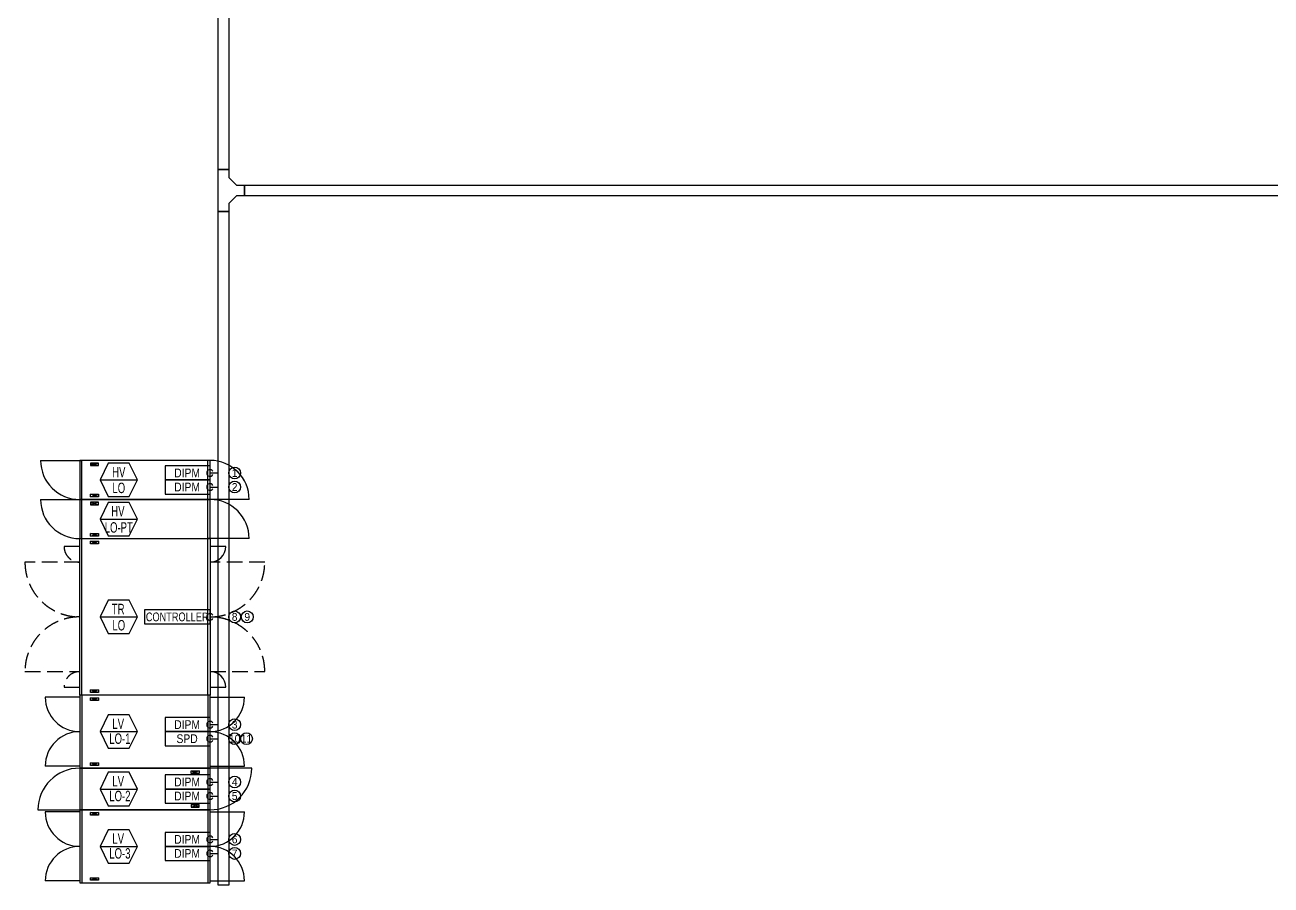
# Model space of a CAD drawing. Header units: millimetres. Extents: x 89450 to 753248, y -530175 to 1209785.
# Drawn here: x 95494 to 119393, y -86478 to -69987 of the extents above; entities that cross this region are included whole.
import ezdxf
from ezdxf.enums import TextEntityAlignment as Align

# ---------------------------------------------------------------- set-up
doc = ezdxf.new("R2010")
doc.units = ezdxf.units.MM
doc.header["$LTSCALE"] = 150
doc.linetypes.add('LH2', pattern=[2.85, 2, -0.85])
for name, color, linetype in [('------00 Switch Gear', 3, 'Continuous'), ('------00 Switch Gear_Number', 1, 'Continuous'), ('-----29 Indicator', 1, 'Continuous'), ('-----99 EPMS CABLE DUCT', 4, 'Continuous'), ('-----99 EPMS CONDUIT', 4, 'Continuous'), ('-----99 EPMS DEVICE', 3, 'Continuous')]:
    doc.layers.add(name, color=color, linetype=linetype)
doc.styles.add('ELEC', font='')
doc.styles.get('ELEC').set_extended_font_data('Dotum')

# ---------------------------------------------------------------- blocks, each defined once
blk = doc.blocks.new('zw$32E')
for p, q in [((100, 0), (0, 0)), ((0, 0), (0, -400)), ((100, -75), (100, 0)), ((175, -150), (100, -75)), ((250, -150), (175, -150)), ((250, -250), (250, -150)), ((100, -325), (175, -250)), ((100, -400), (100, -325)), ((175, -250), (250, -250)), ((0, -400), (100, -400))]:
    blk.add_line(p, q)
blk = doc.blocks.new('1400X2500')
at = {"layer": '------00 Switch Gear', "color": 161}
for p, q in [((-2500, 1360, 0), (-3160, 1360, 0)), ((-2458, 0, 0), (-2458, 1400, 0)), ((-360, 1350, 0), (-210, 1300, 0)), ((-360, 1300, 0), (-210, 1350, 0)), ((-40, 0), (-40, 1400)), ((0, 1360, 0), (660, 1360, 0)), ((-2500, 40, 0), (-3160, 40, 0)), ((-360, 100, 0), (-210, 50, 0)), ((-360, 50, 0), (-210, 100, 0)), ((0, 40, 0), (660, 40, 0))]:
    blk.add_line(p, q, dxfattribs=at)
for points in [[(0, 0), (0, 1400), (-2500, 1400), (-2500, 0)], [(-210, 1350), (-210, 1300), (-360, 1300), (-360, 1350)], [(-210, 100), (-210, 50), (-360, 50), (-360, 100)]]:
    blk.add_lwpolyline(points, close=True, dxfattribs=at)
for centre, start, end in [((-2500, 1360, 0), 180, 270), ((0, 1360, 0), 270, 0), ((-2500, 40, 0), 90, 180), ((0, 40, 0), 0, 90)]:
    blk.add_arc(centre, 660, start, end, dxfattribs=at)
blk = doc.blocks.new('800X2500')
at = {"layer": '------00 Switch Gear', "color": 161}
for p, q in [((-2460, 800), (-2460, 0)), ((-210, 750), (-360, 700)), ((-360, 750), (-210, 700)), ((800, 800), (-42, 800)), ((-40, 800), (-40, 0)), ((-3300, 0), (-2458, 0)), ((-210, 50), (-360, 100)), ((-360, 50), (-210, 100))]:
    blk.add_line(p, q, dxfattribs=at)
for points in [[(-2500, 800), (-2500, 0), (0, 0), (0, 800)], [(-360, 750), (-210, 750), (-210, 700), (-360, 700)], [(-360, 50), (-210, 50), (-210, 100), (-360, 100)]]:
    blk.add_lwpolyline(points, close=True, dxfattribs=at)
for centre, start, end in [((-2500, 0), 90, 180), ((0, 800), 270, 0)]:
    blk.add_arc(centre, 800, start, end, dxfattribs=at)
blk = doc.blocks.new('750X2500')
at = {"layer": '------00 Switch Gear', "color": 161}
for p, q in [((-3250, 750), (-2458, 750)), ((-2460, 750), (-2460, 0)), ((-40, 750), (-40, 0)), ((-210, 700), (-360, 650)), ((-360, 700), (-210, 650)), ((-210, 50), (-360, 100)), ((-360, 50), (-210, 100)), ((750, 0), (-42, 0))]:
    blk.add_line(p, q, dxfattribs=at)
for points in [[(-2500, 750), (-2500, 0), (0, 0), (0, 750)], [(-360, 700), (-210, 700), (-210, 650), (-360, 650)], [(-360, 50), (-210, 50), (-210, 100), (-360, 100)]]:
    blk.add_lwpolyline(points, close=True, dxfattribs=at)
for centre, start, end in [((-2500, 750), 180, 270), ((0, 0), 0, 90)]:
    blk.add_arc(centre, 750, start, end, dxfattribs=at)

msp = doc.modelspace()

# ---------------------------------------------------------------- linework, layer by layer
at = {"layer": '------00 Switch Gear', "color": 161, "linetype": 'LH2'}
for p, q in [((96544, -79986, 0), (96244, -79986, 0)), ((96544, -80286, 0), (95494, -80286, 0)), ((100094, -80286, 0), (99044, -80286, 0)), ((95494, -82386, 0), (96544, -82386, 0)), ((99044, -82386, 0), (100094, -82386, 0)), ((96244, -82686, 0), (96544, -82686, 0))]:
    msp.add_line(p, q, dxfattribs=at)
at = {"layer": '------00 Switch Gear', "color": 161}
for p, q in [((96584, -82836, 0), (96584, -79836, 0)), ((96904, -79936, 0), (96754, -79886, 0)), ((96904, -79886, 0), (96754, -79936, 0)), ((99004, -82836, 0), (99004, -79836, 0)), ((99344, -79986, 0), (99044, -79986, 0)), ((99044, -82686, 0), (99344, -82686, 0)), ((96904, -82786, 0), (96754, -82736, 0)), ((96904, -82736, 0), (96754, -82786, 0))]:
    msp.add_line(p, q, dxfattribs=at)
at = {"layer": '------00 Switch Gear', "color": 161, "elevation": 0}
for points in [[(96544, -82836), (96544, -79836), (99044, -79836), (99044, -82836)], [(96754, -79936), (96754, -79886), (96904, -79886), (96904, -79936)], [(96754, -82786), (96754, -82736), (96904, -82736), (96904, -82786)]]:
    msp.add_lwpolyline(points, close=True, dxfattribs=at)
at = {"layer": '------00 Switch Gear', "color": 161, "linetype": 'LH2'}
for centre, radius, start, end in [((96544, -79986, 0), 300, 180, 270), ((96544, -80286, 0), 1050, 180, 270), ((99044, -80286, 0), 1050, 270, 0), ((96544, -82386, 0), 1050, 90, 180), ((99044, -82386, 0), 1050, 0, 90), ((96544, -82686, 0), 300, 90, 180)]:
    msp.add_arc(centre, radius, start, end, dxfattribs=at)
at = {"layer": '------00 Switch Gear', "color": 161}
for centre, start, end in [((99044, -79986, 0), 270, 0), ((99044, -82686, 0), 0, 90)]:
    msp.add_arc(centre, 300, start, end, dxfattribs=at)
at = {"layer": '------00 Switch Gear_Number', "elevation": 0}
for points in [[(96934, -78711), (97654, -78711), (97494, -78391), (97093, -78391), (96934, -78711), (97093, -79031), (97494, -79031), (97654, -78711)], [(96934, -79461), (97654, -79461), (97494, -79141), (97093, -79141), (96934, -79461), (97093, -79781), (97494, -79781), (97654, -79461)], [(96934, -81336), (97654, -81336), (97494, -81016), (97093, -81016), (96934, -81336), (97093, -81656), (97494, -81656), (97654, -81336)], [(96934, -83536), (97654, -83536), (97494, -83216), (97093, -83216), (96934, -83536), (97093, -83856), (97494, -83856), (97654, -83536)], [(96934, -84636), (97654, -84636), (97494, -84316), (97093, -84316), (96934, -84636), (97093, -84956), (97494, -84956), (97654, -84636)], [(96934, -85736), (97654, -85736), (97494, -85416), (97093, -85416), (96934, -85736), (97093, -86056), (97494, -86056), (97654, -85736)]]:
    msp.add_lwpolyline(points, dxfattribs=at)
at = {"layer": '-----29 Indicator'}
for centre in [(99516, -78577), (99516, -78846), (99516, -81336), (99757, -81336), (99516, -83402), (99516, -83671), (99743, -83671), (99516, -84502), (99516, -84771), (99516, -85602), (99516, -85871)]:
    msp.add_circle(centre, 114, dxfattribs=at)
at = {"layer": '-----99 EPMS CABLE DUCT'}
for points in [[(99202, -52756), (99402, -52756), (99402, -72761), (99202, -72761)], [(99202, -73561), (99402, -73561), (99402, -86478), (99202, -86478)]]:
    msp.add_lwpolyline(points, close=True, dxfattribs=at)
at = {"layer": '-----99 EPMS CABLE DUCT', "elevation": 0}
msp.add_lwpolyline([(99702, -73061), (126439, -73061), (126439, -73261), (99702, -73261)], close=True, dxfattribs=at)
at = {"layer": '-----99 EPMS CONDUIT'}
for p, q in [((99044, -78577, 0), (99202, -78577, 0)), ((99044, -78846, 0), (99202, -78846, 0)), ((99044, -81336, 0), (99202, -81336)), ((99044, -83402, 0), (99202, -83402, 0)), ((99044, -83671, 0), (99202, -83671, 0)), ((99044, -84502, 0), (99202, -84502, 0)), ((99044, -84771, 0), (99202, -84771, 0)), ((99044, -85602, 0), (99202, -85602, 0)), ((99044, -85871, 0), (99202, -85871, 0))]:
    msp.add_line(p, q, dxfattribs=at)
for centre in [(99044, -78577, 0), (99044, -78846, 0), (99044, -81336, 0), (99044, -83402, 0), (99044, -83671, 0), (99044, -84502, 0), (99044, -84771, 0), (99044, -85602, 0), (99044, -85871, 0)]:
    msp.add_arc(centre, 63.8, 30, 330, dxfattribs=at)
at = {"layer": '-----99 EPMS DEVICE', "elevation": 0}
for points in [[(99044, -78442), (98184, -78442), (98184, -78711), (99044, -78711)], [(99044, -78711), (98184, -78711), (98184, -78981), (99044, -78981)], [(99044, -81202), (97784, -81202), (97784, -81471), (99044, -81471)], [(99044, -83267), (98184, -83267), (98184, -83536), (99044, -83536)], [(99044, -83536), (98184, -83536), (98184, -83806), (99044, -83806)], [(99044, -84367), (98184, -84367), (98184, -84636), (99044, -84636)], [(99044, -84636), (98184, -84636), (98184, -84906), (99044, -84906)], [(99044, -85467), (98184, -85467), (98184, -85736), (99044, -85736)], [(99044, -85736), (98184, -85736), (98184, -86006), (99044, -86006)]]:
    msp.add_lwpolyline(points, close=True, dxfattribs=at)

# ---------------------------------------------------------------- block references
at = {"layer": '------00 Switch Gear', "rotation": 180}
for name, p in [('750X2500', (96544, -78336, 0)), ('750X2500', (96544, -79086, 0)), ('1400X2500', (96544, -82836, 0)), ('1400X2500', (96544, -85036, 0))]:
    msp.add_blockref(name, p, dxfattribs=at)
at = {"layer": '------00 Switch Gear'}
msp.add_blockref('800X2500', (99044, -85036, 0), dxfattribs=at)
at = {"layer": '-----99 EPMS CABLE DUCT', "xscale": -2, "yscale": 2, "zscale": 2, "rotation": 180}
msp.add_blockref('zw$32E', (99202, -73561), dxfattribs=at)

# ---------------------------------------------------------------- texts
at = {"layer": '------00 Switch Gear_Number', "color": 7, "style": 'ELEC', "width": 0.7}
for s, p in [('HV', (97294, -78560, 0)), ('LO', (97294, -78863, 0)), ('HV', (97277, -79310, 0)), ('LO-PT', (97294, -79621, 0)), ('TR', (97282, -81185, 0)), ('LO', (97294, -81496, 0)), ('LV', (97283, -83385, 0)), ('LO-1', (97315, -83670, 0)), ('LV', (97283, -84485, 0)), ('LO-2', (97315, -84770, 0)), ('LV', (97283, -85585, 0)), ('LO-3', (97315, -85870, 0))]:
    msp.add_text(s, height=200, dxfattribs=at).set_placement(p, align=Align.MIDDLE_CENTER)
at = {"layer": '-----29 Indicator', "style": 'ELEC'}
for s, p in [('1', (99516, -78577)), ('2', (99516, -78846)), ('8', (99516, -81336)), ('9', (99757, -81336)), ('3', (99516, -83402)), ('10', (99516, -83671)), ('11', (99743, -83671)), ('4', (99516, -84502)), ('5', (99516, -84771)), ('6', (99516, -85602)), ('7', (99516, -85871))]:
    msp.add_text(s, height=150, dxfattribs=at).set_placement(p, align=Align.MIDDLE_CENTER)
at = {"layer": '-----99 EPMS DEVICE', "style": 'ELEC', "width": 0.9}
for s, p in [('DIPM', (98604, -78576, 0)), ('DIPM', (98604, -78846, 0)), ('DIPM', (98604, -83401, 0)), ('SPD', (98604, -83671, 0)), ('DIPM', (98604, -84501, 0)), ('DIPM', (98604, -84771, 0)), ('DIPM', (98604, -85601, 0)), ('DIPM', (98604, -85871, 0))]:
    msp.add_text(s, height=168, dxfattribs=at).set_placement(p, align=Align.MIDDLE)
at = {"layer": '-----99 EPMS DEVICE', "style": 'ELEC', "width": 0.8}
msp.add_text('CONTROLLER', height=168, dxfattribs=at).set_placement((98414, -81336), align=Align.MIDDLE_CENTER)

doc.saveas('drawing.dxf')
